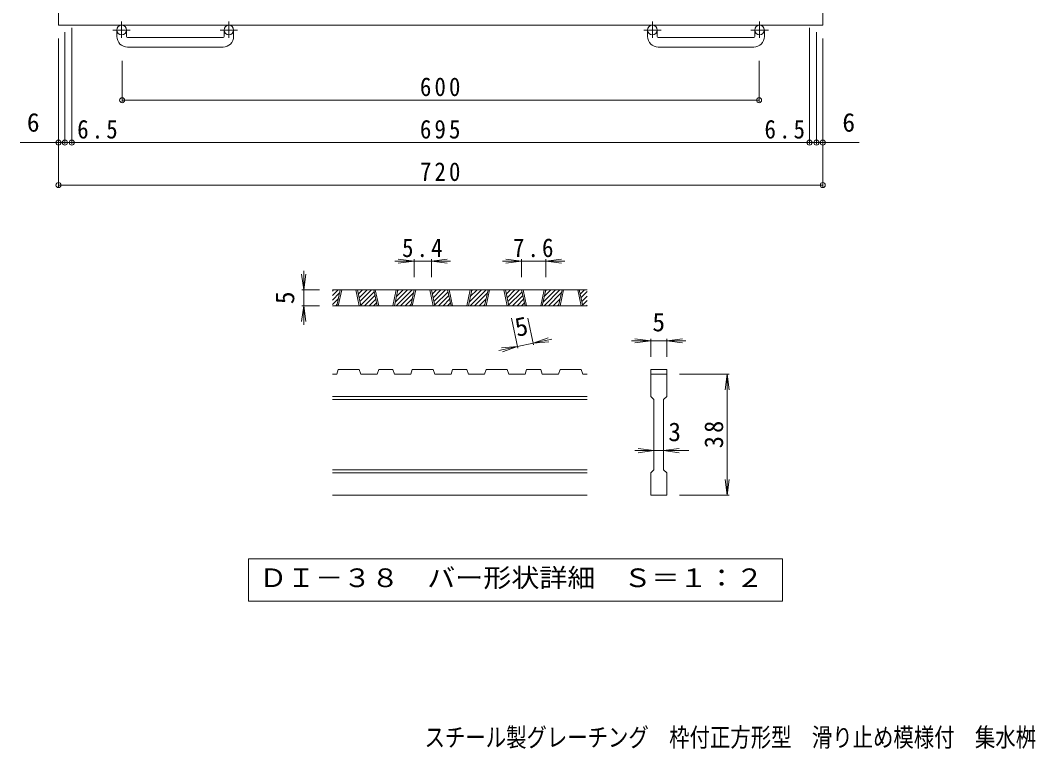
# Model space of a CAD drawing. Units: millimetres, scale not verified, with parts at other scales. Extents: x -902 to 998, y -820 to 804.
# Drawn here: x -902 to 48, y -820 to -134 of the extents above; entities that cross this region are included whole.
import ezdxf
from ezdxf.enums import TextEntityAlignment as Align

# ---------------------------------------------------------------- set-up
doc = ezdxf.new("R2010")
doc.units = ezdxf.units.MM
doc.header["$LTSCALE"] = 6
doc.header["$PDMODE"] = 32
doc.header["$PDSIZE"] = 4.8
doc.linetypes.add('CHAIN1', pattern=[8, 5, -1, 1, -1])
for name, color, linetype, lineweight in [('A-1_ピット', 2, 'Continuous', 9), ('A-4_寸法', 7, 'Continuous', 9), ('D-0_通り芯', 3, 'Continuous', 9), ('D-4_寸法', 7, 'Continuous', 9)]:
    doc.layers.add(name, color=color, linetype=linetype, lineweight=lineweight)
doc.layers.add('F-5_F-5ﾚｲﾔ', color=2, linetype='Continuous')
doc.styles.add('ＭＳ ゴシック', font='')
doc.styles.get('ＭＳ ゴシック').set_extended_font_data('MS Gothic')

msp = doc.modelspace()

# ---------------------------------------------------------------- linework, layer by layer
at = {"layer": 'A-1_ピット'}
for p, q in [((-865.946, 581.505), (-865.946, -138.495)), ((-865.946, -138.495), (-145.946, -138.495)), ((-810.946, -149.095), (-810.946, -142.995)), ((-801.946, -149.095), (-801.946, -142.995)), ((-800.946, -150.095), (-710.946, -150.095)), ((-709.946, -149.095), (-709.946, -142.995)), ((-700.946, -149.095), (-700.946, -142.995)), ((-310.946, -149.095), (-310.946, -142.995)), ((-301.946, -149.095), (-301.946, -142.995)), ((-210.946, -150.095), (-300.946, -150.095)), ((-209.946, -149.095), (-209.946, -142.995)), ((-200.946, -149.095), (-200.946, -142.995)), ((-710.946, -159.094), (-800.946, -159.094)), ((-300.946, -159.094), (-210.946, -159.094))]:
    msp.add_line(p, q, dxfattribs=at)
at = {"layer": 'A-1_ピット', "linetype": 'CHAIN1'}
for p, q in [((-806.446, -134.887), (-806.446, -150.485)), ((-705.446, -134.887), (-705.446, -150.485)), ((-306.446, -134.887), (-306.446, -150.485)), ((-205.446, -134.887), (-205.446, -150.485)), ((-798.283, -142.995), (-814.69, -142.995)), ((-697.283, -142.995), (-713.69, -142.995)), ((-314.609, -142.995), (-298.202, -142.995)), ((-213.609, -142.995), (-197.202, -142.995))]:
    msp.add_line(p, q, dxfattribs=at)
at = {"layer": 'A-1_ピット'}
msp.add_lwpolyline([(-865.946, 581.505), (-145.946, 581.505), (-145.946, -138.495)], dxfattribs=at)
for centre in [(-806.446, -142.995), (-705.446, -142.995), (-306.446, -142.995), (-205.446, -142.995)]:
    msp.add_circle(centre, 4.5, dxfattribs=at)
for centre, radius, start, end in [((-800.946, -149.095), 10, 180, 270), ((-800.946, -149.095), 1, 180, 270), ((-710.946, -149.095), 10, 270, 0), ((-710.946, -149.095), 1, 270, 0), ((-300.946, -149.095), 10, 180, 270), ((-300.946, -149.095), 1, 180, 270), ((-210.946, -149.095), 10, 270, 0), ((-210.946, -149.095), 1, 270, 0)]:
    msp.add_arc(centre, radius, start, end, dxfattribs=at)
at = {"layer": 'A-4_寸法'}
for p, q in [((-853.446, -140.994), (-853.446, -250.595)), ((-158.446, -140.994), (-158.446, -250.595)), ((-865.946, -150.994), (-865.946, -290.595)), ((-859.946, -144.994), (-859.946, -250.595)), ((-151.946, -144.994), (-151.946, -250.595)), ((-145.946, -150.994), (-145.946, -290.595)), ((-805.946, -172.005), (-805.946, -210.595)), ((-205.946, -172.005), (-205.946, -210.595)), ((-805.946, -209.095), (-205.946, -209.095)), ((-902.057, -249.095), (-111.751, -249.095)), ((-865.946, -289.095), (-145.946, -289.095))]:
    msp.add_line(p, q, dxfattribs=at)
for p in [(-805.946, -209.095), (-205.946, -209.095), (-865.946, -249.095), (-859.946, -249.095), (-853.446, -249.095), (-158.446, -249.095), (-151.946, -249.095), (-145.946, -249.095), (-865.946, -289.095), (-145.946, -289.095)]:
    msp.add_point(p, dxfattribs=at)
at = {"layer": 'D-0_通り芯'}
for p, q in [((-607.967, -393.229), (-602.527, -387.789)), ((-607.967, -388.986), (-606.77, -387.789)), ((-367.967, -387.789), (-607.967, -387.789)), ((-603.841, -402.789), (-600.631, -387.789)), ((-602.341, -402.789), (-599.131, -387.789)), ((-585.841, -387.789), (-582.631, -402.789)), ((-584.341, -387.789), (-581.131, -402.789)), ((-584.239, -388.268), (-583.76, -387.789)), ((-583.491, -391.763), (-579.517, -387.789)), ((-582.743, -395.257), (-575.275, -387.789)), ((-581.995, -398.752), (-571.032, -387.789)), ((-565.792, -402.789), (-569.002, -387.789)), ((-564.292, -402.789), (-567.502, -387.789)), ((-547.792, -387.789), (-551.002, -402.789)), ((-546.292, -387.789), (-549.502, -402.789)), ((-548.797, -399.495), (-537.091, -387.789)), ((-547.848, -402.789), (-532.848, -387.789)), ((-547.642, -394.097), (-541.334, -387.789)), ((-546.486, -388.699), (-545.576, -387.789)), ((-534.162, -402.789), (-530.952, -387.789)), ((-532.662, -402.789), (-529.452, -387.789)), ((-516.162, -387.789), (-512.952, -402.789)), ((-514.662, -387.789), (-511.452, -402.789)), ((-514.56, -388.268), (-514.081, -387.789)), ((-513.812, -391.763), (-509.838, -387.789)), ((-513.064, -395.257), (-505.595, -387.789)), ((-512.316, -398.752), (-501.353, -387.789)), ((-496.112, -402.789), (-499.322, -387.789)), ((-494.612, -402.789), (-497.822, -387.789)), ((-478.112, -387.789), (-481.322, -402.789)), ((-476.612, -387.789), (-479.822, -402.789)), ((-479.117, -399.495), (-467.412, -387.789)), ((-478.169, -402.789), (-463.169, -387.789)), ((-477.962, -394.097), (-471.654, -387.789)), ((-476.807, -388.699), (-475.897, -387.789)), ((-464.483, -402.789), (-461.273, -387.789)), ((-462.983, -402.789), (-459.773, -387.789)), ((-446.483, -387.789), (-443.273, -402.789)), ((-444.983, -387.789), (-441.773, -402.789)), ((-444.88, -388.268), (-444.401, -387.789)), ((-444.132, -391.763), (-440.159, -387.789)), ((-443.385, -395.257), (-435.916, -387.789)), ((-442.637, -398.752), (-431.674, -387.789)), ((-426.433, -402.789), (-429.643, -387.789)), ((-424.933, -402.789), (-428.143, -387.789)), ((-408.433, -387.789), (-411.643, -402.789)), ((-406.933, -387.789), (-410.143, -402.789)), ((-409.438, -399.495), (-397.732, -387.789)), ((-408.49, -402.789), (-393.49, -387.789)), ((-408.283, -394.097), (-401.975, -387.789)), ((-407.128, -388.699), (-406.218, -387.789)), ((-394.804, -402.789), (-391.594, -387.789)), ((-393.304, -402.789), (-390.094, -387.789)), ((-376.804, -387.789), (-373.594, -402.789)), ((-375.304, -387.789), (-372.094, -402.789)), ((-375.201, -388.268), (-374.722, -387.789)), ((-374.453, -391.763), (-370.48, -387.789)), ((-373.705, -395.257), (-367.967, -389.519)), ((-607.967, -397.471), (-601.27, -390.774)), ((-607.967, -401.714), (-602.425, -396.172)), ((-581.247, -402.247), (-568.612, -389.611)), ((-577.547, -402.789), (-567.864, -393.106)), ((-573.304, -402.789), (-567.116, -396.601)), ((-543.606, -402.789), (-531.591, -390.774)), ((-539.363, -402.789), (-532.746, -396.172)), ((-511.568, -402.247), (-498.932, -389.611)), ((-507.868, -402.789), (-498.185, -393.106)), ((-503.625, -402.789), (-497.437, -396.601)), ((-473.927, -402.789), (-461.912, -390.774)), ((-469.684, -402.789), (-463.067, -396.172)), ((-441.889, -402.247), (-429.253, -389.611)), ((-438.188, -402.789), (-428.505, -393.106)), ((-433.946, -402.789), (-427.757, -396.601)), ((-404.247, -402.789), (-392.232, -390.774)), ((-400.005, -402.789), (-393.388, -396.172)), ((-372.957, -398.752), (-367.967, -393.762)), ((-372.21, -402.247), (-367.967, -398.005)), ((-367.967, -402.789), (-607.967, -402.789)), ((-604.8, -402.789), (-603.58, -401.57)), ((-569.062, -402.789), (-566.368, -400.096)), ((-535.12, -402.789), (-533.901, -401.57)), ((-499.382, -402.789), (-496.689, -400.096)), ((-465.441, -402.789), (-464.222, -401.57)), ((-429.703, -402.789), (-427.01, -400.096)), ((-395.762, -402.789), (-394.543, -401.57)), ((-368.509, -402.789), (-367.967, -402.247)), ((-603.841, -467.289), (-602.341, -462.789)), ((-582.631, -462.789), (-602.341, -462.789)), ((-582.631, -462.789), (-581.131, -467.289)), ((-565.792, -467.289), (-564.292, -462.789)), ((-551.002, -462.789), (-564.292, -462.789)), ((-551.002, -462.789), (-549.502, -467.289)), ((-534.162, -467.289), (-532.662, -462.789)), ((-512.952, -462.789), (-532.662, -462.789)), ((-511.452, -467.289), (-512.952, -462.789)), ((-496.112, -467.289), (-494.612, -462.789)), ((-481.322, -462.789), (-494.612, -462.789)), ((-481.322, -462.789), (-479.822, -467.289)), ((-464.483, -467.289), (-462.983, -462.789)), ((-462.983, -462.789), (-443.273, -462.789)), ((-441.773, -467.289), (-443.273, -462.789)), ((-426.433, -467.289), (-424.933, -462.789)), ((-411.643, -462.789), (-424.933, -462.789)), ((-411.643, -462.789), (-410.143, -467.289)), ((-394.804, -467.289), (-393.304, -462.789)), ((-393.304, -462.789), (-373.594, -462.789)), ((-372.094, -467.289), (-373.594, -462.789)), ((-307.967, -462.789), (-292.968, -462.789)), ((-307.967, -462.789), (-307.967, -467.289)), ((-292.968, -462.789), (-292.968, -467.289)), ((-603.841, -467.289), (-607.967, -467.289)), ((-565.792, -467.289), (-581.131, -467.289)), ((-534.162, -467.289), (-549.502, -467.289)), ((-496.112, -467.289), (-511.452, -467.289)), ((-464.483, -467.289), (-479.822, -467.289)), ((-426.433, -467.289), (-441.773, -467.289)), ((-394.804, -467.289), (-410.143, -467.289)), ((-367.967, -467.289), (-372.094, -467.289)), ((-307.967, -467.289), (-292.968, -467.289)), ((-307.967, -488.289), (-307.967, -467.289)), ((-292.968, -467.289), (-292.968, -488.289)), ((-367.967, -488.289), (-607.967, -488.289)), ((-367.967, -491.289), (-607.967, -491.289)), ((-307.967, -488.289), (-304.968, -491.289)), ((-304.968, -557.289), (-304.968, -491.289)), ((-295.968, -491.289), (-292.968, -488.289)), ((-295.968, -491.289), (-295.968, -557.289)), ((-367.967, -557.289), (-607.967, -557.289)), ((-367.967, -560.289), (-607.967, -560.289)), ((-295.968, -557.289), (-292.968, -560.289)), ((-292.968, -560.289), (-292.968, -581.289)), ((-367.967, -581.289), (-607.967, -581.289)), ((-292.968, -581.289), (-307.967, -581.289))]:
    msp.add_line(p, q, dxfattribs=at)
msp.add_lwpolyline([(-307.967, -581.289), (-307.967, -560.289), (-304.968, -557.289)], dxfattribs=at)
at = {"layer": 'D-0_通り芯', "color": 7}
msp.add_lwpolyline([(-686.96, -641.289), (-686.96, -681.16), (-183.975, -681.16), (-183.975, -641.289)], close=True, dxfattribs=at)
at = {"layer": 'D-4_寸法'}
for p, q in [((-530.952, -360.789), (-548.952, -360.789)), ((-530.952, -360.789), (-545.824, -358.831)), ((-530.952, -360.789), (-545.824, -362.747)), ((-530.952, -358.989), (-530.952, -375.789)), ((-514.662, -360.789), (-530.952, -360.789)), ((-514.662, -360.789), (-499.79, -358.831)), ((-514.662, -358.989), (-514.662, -375.789)), ((-514.662, -360.789), (-499.79, -362.747)), ((-514.662, -360.789), (-496.662, -360.789)), ((-429.643, -360.789), (-447.643, -360.789)), ((-429.643, -360.789), (-444.515, -358.831)), ((-429.643, -360.789), (-444.515, -362.747)), ((-429.643, -358.989), (-429.643, -375.789)), ((-406.933, -360.789), (-429.643, -360.789)), ((-406.933, -360.789), (-392.062, -358.831)), ((-406.933, -358.989), (-406.933, -375.789)), ((-406.933, -360.789), (-392.062, -362.747)), ((-406.933, -360.789), (-388.933, -360.789)), ((-634.967, -387.789), (-634.967, -369.789)), ((-634.967, -387.789), (-636.925, -372.917)), ((-634.967, -387.789), (-633.01, -372.917)), ((-636.767, -387.789), (-619.967, -387.789)), ((-634.967, -387.789), (-634.967, -402.789)), ((-634.967, -402.789), (-636.925, -417.661)), ((-636.767, -402.789), (-619.967, -402.789)), ((-634.967, -402.789), (-633.01, -417.661)), ((-634.967, -402.789), (-634.967, -420.789)), ((-433.191, -442.891), (-439.262, -414.523)), ((-418.523, -439.752), (-423.922, -414.523)), ((-418.9, -437.992), (-404.767, -432.965)), ((-418.9, -437.992), (-401.298, -434.225)), ((-418.9, -437.992), (-403.948, -436.795)), ((-307.967, -435.789), (-325.967, -435.789)), ((-307.967, -435.789), (-322.839, -433.831)), ((-307.967, -435.789), (-322.839, -437.747)), ((-307.967, -433.989), (-307.967, -450.789)), ((-292.968, -435.789), (-307.967, -435.789)), ((-292.968, -435.789), (-278.096, -433.831)), ((-292.968, -433.989), (-292.968, -450.789)), ((-292.968, -435.789), (-278.096, -437.747)), ((-292.968, -435.789), (-274.968, -435.789)), ((-433.568, -441.131), (-451.169, -444.898)), ((-433.568, -441.131), (-448.52, -442.328)), ((-433.568, -441.131), (-447.7, -446.157)), ((-418.9, -437.992), (-433.568, -441.131)), ((-234.168, -467.289), (-280.968, -467.289)), ((-235.968, -467.289), (-237.925, -482.16)), ((-235.968, -467.289), (-234.01, -482.16)), ((-235.968, -581.289), (-235.968, -467.289)), ((-304.968, -539.289), (-322.968, -539.289)), ((-304.968, -539.289), (-319.839, -537.331)), ((-304.968, -539.289), (-319.839, -541.247)), ((-295.968, -539.289), (-304.968, -539.289)), ((-295.968, -539.289), (-281.096, -537.331)), ((-295.968, -539.289), (-281.096, -541.247)), ((-295.968, -539.289), (-271.968, -539.289)), ((-235.968, -581.289), (-237.925, -566.417)), ((-235.968, -581.289), (-234.01, -566.417)), ((-234.168, -581.289), (-280.968, -581.289))]:
    msp.add_line(p, q, dxfattribs=at)

# ---------------------------------------------------------------- texts
at = {"layer": 'A-4_寸法', "color": 2, "style": 'ＭＳ ゴシック'}
for p in [(-895.747, -244.095), (-127.465, -244.095)]:
    msp.add_text('6', height=17.6, dxfattribs=at).set_placement(p, align=Align.BOTTOM_LEFT)
at = {"layer": 'A-4_寸法', "color": 2, "char_height": 17.6, "attachment_point": 7, "style": 'ＭＳ ゴシック'}
for s, insert in [('\\T1.27;\\W0.9;600', (-525.446, -205.495)), ('\\T1.27;\\W0.9;6.5', (-848.33, -245.495)), ('\\T1.27;\\W0.9;695', (-525.446, -245.495)), ('\\T1.27;\\W0.9;6.5', (-200.834, -245.495)), ('\\T1.27;\\W0.9;720', (-525.446, -285.495))]:
    msp.add_mtext(s, dxfattribs=dict(at, insert=insert))
at = {"layer": 'D-0_通り芯', "color": 2, "style": 'ＭＳ ゴシック', "width": 1.1}
msp.add_text('ＤＩ－３８\u3000バー形状詳細\u3000Ｓ＝１：２', height=17.6, dxfattribs=at).set_placement((-676.967, -673.224), align=Align.BOTTOM_LEFT)
at = {"layer": 'D-4_寸法', "color": 2, "style": 'ＭＳ ゴシック'}
for rotation, p in [(90, (-638.567, -401.289)), (12.079, (-432.854, -437.297))]:
    msp.add_text('5', height=17.6, rotation=rotation, dxfattribs=at).set_placement(p, align=Align.BOTTOM_LEFT)
for s, p in [('5', (-306.467, -432.189)), ('3', (-291.468, -535.689))]:
    msp.add_text(s, height=17.6, dxfattribs=at).set_placement(p, align=Align.BOTTOM_LEFT)
at = {"layer": 'D-4_寸法', "color": 2, "char_height": 17.6, "attachment_point": 7, "style": 'ＭＳ ゴシック'}
for s, insert in [('\\T1.27;\\W0.9;5.4', (-542.307, -357.189)), ('\\T1.27;\\W0.9;7.6', (-437.788, -357.189))]:
    msp.add_mtext(s, dxfattribs=dict(at, insert=insert))
at = {"layer": 'D-4_寸法', "color": 2, "insert": (-239.568, -537.039), "char_height": 17.6, "attachment_point": 7, "rotation": 90, "style": 'ＭＳ ゴシック'}
msp.add_mtext('\\T1.27;\\W0.95;38', dxfattribs=at)
at = {"layer": 'F-5_F-5ﾚｲﾔ', "style": 'ＭＳ ゴシック', "width": 0.8}
msp.add_text('スチール製グレーチング\u3000枠付正方形型\u3000滑り止め模様付\u3000集水桝用\u3000ＨＸＣ\u3000６６３８', height=17.6, dxfattribs=at).set_placement((-521.089, -823.538), align=Align.BOTTOM_LEFT)

doc.saveas('drawing.dxf')
